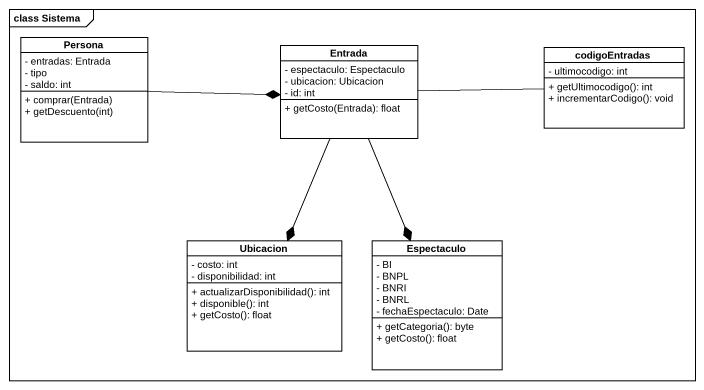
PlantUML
@startuml
mainframe class Sistema
hide circle
hide empty members
skinparam classAttributeIconSize 0
class Persona {
  - entradas: Entrada
  - tipo
  - saldo: int
  + comprar(Entrada)
  + getDescuento(int)
}
class Entrada {
  - espectaculo: Espectaculo
  - ubicacion: Ubicacion
  - id: int
  + getCosto(Entrada): float
}
class codigoEntradas {
  - ultimocodigo: int
  + getUltimocodigo(): int
  + incrementarCodigo(): void
}
class Ubicacion {
  - costo: int
  - disponibilidad: int
  + actualizarDisponibilidad(): int
  + disponible(): int
  + getCosto(): float
}
class Espectaculo {
  - BI
  - BNPL
  - BNRI
  - BNRL
  - fechaEspectaculo: Date
  + getCategoria(): byte
  + getCosto(): float
}
Persona -right-* Entrada
Entrada --* Ubicacion
Entrada --* Espectaculo
codigoEntradas -left- Entrada
@enduml
